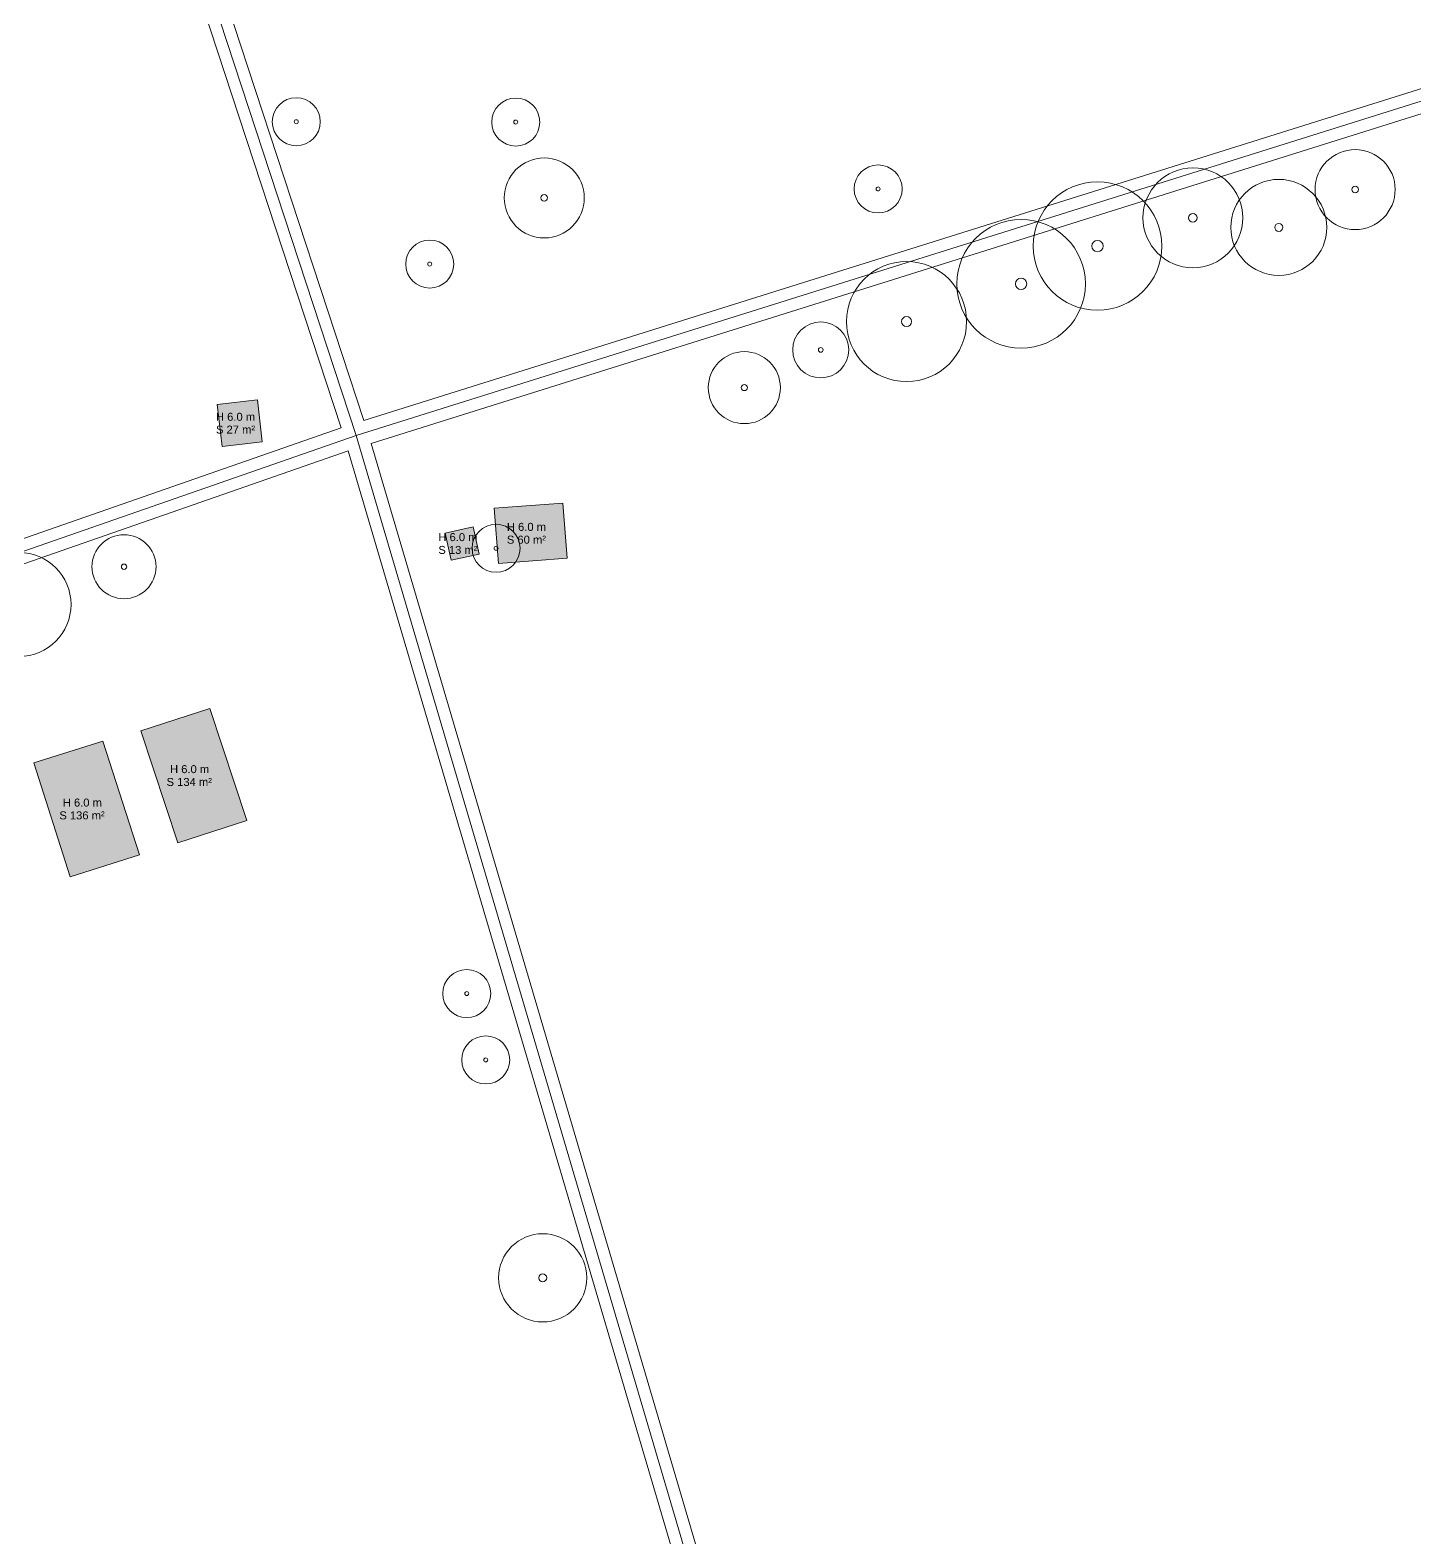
# Model space of a CAD drawing. Header units: metres. Extents: x 0 to 1612, y 0 to 1403.
# Drawn here: x 820.9 to 993.9, y 429.1 to 617.6 of the extents above; entities that cross this region are included whole.
import ezdxf

# ---------------------------------------------------------------- set-up
doc = ezdxf.new("R2010")
doc.units = ezdxf.units.M
doc.header["$MEASUREMENT"] = 0
for name, color, linetype, lineweight, true_color in [('TPX_BUILDING_AREAS_TEXT', 7, 'CONTINUOUS', 0, 0x000000), ('TPX_BUILDING_HEIGHTS_TEXT', 7, 'CONTINUOUS', 0, 0x000000), ('TPX_BUILDINGS', 7, 'CONTINUOUS', 0, 0x000000), ('TPX_BUILDINGS_HATCH', 7, 'CONTINUOUS', 0, 0xf0f0f0), ('TPX_ROADS_AXES', 7, 'CONTINUOUS', 0, 0x323232), ('TPX_ROADS_CONTOURS', 7, 'CONTINUOUS', 0, 0x646464), ('TPX_VEGETATION_TREES_INDIVIDUAL', 7, 'CONTINUOUS', 0, 0x136734)]:
    doc.layers.add(name, color=color, linetype=linetype, lineweight=lineweight, true_color=true_color)
doc.styles.add('TPX_TEXTE', font='arial.ttf')

# ---------------------------------------------------------------- blocks, each defined once
blk = doc.blocks.new('TREETR005_CR065')
at = {"layer": 'TPX_VEGETATION_TREES_INDIVIDUAL'}
for radius in [6.5, 0.542]:
    blk.add_circle((0, 0, 0.04), radius, dxfattribs=at)
blk = doc.blocks.new('TREETR005_CR055')
at = {"layer": 'TPX_VEGETATION_TREES_INDIVIDUAL'}
for radius in [5.51, 0.5]:
    blk.add_circle((0, 0, 0.04), radius, dxfattribs=at)
blk = doc.blocks.new('TREETR007_CR080')
at = {"layer": 'TPX_VEGETATION_TREES_INDIVIDUAL'}
for radius in [8.03, 0.708]:
    blk.add_circle((0, 0, 0.04), radius, dxfattribs=at)
blk = doc.blocks.new('TREETR004_CR050')
at = {"layer": 'TPX_VEGETATION_TREES_INDIVIDUAL'}
for radius in [5, 0.417]:
    blk.add_circle((0, 0, 0.04), radius, dxfattribs=at)
blk = doc.blocks.new('TREETR006_CR075')
at = {"layer": 'TPX_VEGETATION_TREES_INDIVIDUAL'}
for radius in [7.5, 0.625]:
    blk.add_circle((0, 0, 0.04), radius, dxfattribs=at)
blk = doc.blocks.new('TREETR003_CR035')
at = {"layer": 'TPX_VEGETATION_TREES_INDIVIDUAL'}
for radius in [3.5, 0.292]:
    blk.add_circle((0, 0, 0.04), radius, dxfattribs=at)
blk = doc.blocks.new('TREETR005_CR060')
at = {"layer": 'TPX_VEGETATION_TREES_INDIVIDUAL'}
for radius in [6, 0.5]:
    blk.add_circle((0, 0, 0.04), radius, dxfattribs=at)
blk = doc.blocks.new('TREETR003_CR040')
at = {"layer": 'TPX_VEGETATION_TREES_INDIVIDUAL'}
for radius in [4, 0.333]:
    blk.add_circle((0, 0, 0.04), radius, dxfattribs=at)
blk = doc.blocks.new('TREETR005_CR062')
at = {"layer": 'TPX_VEGETATION_TREES_INDIVIDUAL'}
for radius in [6.24, 0.542]:
    blk.add_circle((0, 0, 0.04), radius, dxfattribs=at)
blk = doc.blocks.new('TREETR003_CR030')
at = {"layer": 'TPX_VEGETATION_TREES_INDIVIDUAL'}
for radius in [3, 0.25]:
    blk.add_circle((0, 0, 0.04), radius, dxfattribs=at)
blk = doc.blocks.new('TREETR004_CR045')
at = {"layer": 'TPX_VEGETATION_TREES_INDIVIDUAL'}
for radius in [4.5, 0.375]:
    blk.add_circle((0, 0, 0.04), radius, dxfattribs=at)

msp = doc.modelspace()

# ---------------------------------------------------------------- hatches: boundary and pattern name
at = {"layer": 'TPX_BUILDINGS_HATCH'}
for points in [[(849.27, 571.35), (844.27, 570.77), (844.89, 565.52), (849.89, 566.1), (849.27, 571.35)], [(887.46, 558.46), (878.87, 557.8), (879.4, 550.91), (887.99, 551.57), (887.46, 558.46)], [(876.24, 555.49), (872.74, 554.71), (873.49, 551.3), (876.99, 552.08), (876.24, 555.49)], [(843.33, 532.8), (834.72, 530), (839.33, 516), (847.95, 518.79), (843.33, 532.8)], [(829.97, 528.71), (821.33, 525.97), (825.89, 511.74), (834.54, 514.48), (829.97, 528.71)]]:
    msp.add_hatch(color=256, dxfattribs=at).paths.add_polyline_path(points)

# ---------------------------------------------------------------- linework, layer by layer
at = {"layer": 'TPX_BUILDINGS', "elevation": 0.04}
for points in [[(849.27, 571.35), (844.27, 570.77), (844.89, 565.52), (849.89, 566.1)], [(887.46, 558.46), (878.87, 557.8), (879.4, 550.91), (887.99, 551.57)], [(876.24, 555.49), (872.74, 554.71), (873.49, 551.3), (876.99, 552.08)], [(843.33, 532.8), (834.72, 530), (839.33, 516), (847.95, 518.79)], [(829.97, 528.71), (821.33, 525.97), (825.89, 511.74), (834.54, 514.48)]]:
    msp.add_lwpolyline(points, close=True, dxfattribs=at)
at = {"layer": 'TPX_ROADS_AXES', "elevation": 0.03}
for points in [[(1606.13, 801.37), (1432.96, 744.66), (1146.48, 656.38), (861.63, 566.91)], [(861.63, 566.91), (806.96, 733.35)], [(861.63, 566.91), (803.07, 546.54)], [(950.45, 265.47), (861.63, 566.91)]]:
    msp.add_lwpolyline(points, dxfattribs=at)
at = {"layer": 'TPX_ROADS_CONTOURS', "elevation": 0.03}
msp.add_lwpolyline([(1144.59, 657.36), (862.59, 568.79), (808.39, 733.82), (804.49, 745.65), (803.75, 746.52), (803.07, 746.58), (803.07, 740.38), (805.06, 734.32), (803.07, 733.69), (803.07, 730.73), (803.52, 730.69), (806, 731.47), (859.74, 567.84), (803.07, 548.13), (803.07, 545.15), (803.56, 545.12), (860.63, 564.98), (948.59, 266.46)], dxfattribs=at)
msp.add_lwpolyline([(863.48, 565.92), (1145.51, 654.5), (1239.84, 360.85), (951.45, 267.37)], close=True, dxfattribs=at)

# ---------------------------------------------------------------- block references
at = {"layer": 'TPX_VEGETATION_TREES_INDIVIDUAL'}
for name, p in [('TREETR003_CR030', (854.14, 606.12, 0.04)), ('TREETR003_CR030', (881.56, 606.08, 0.04)), ('TREETR004_CR050', (885.12, 596.6, 0.04)), ('TREETR004_CR050', (986.44, 597.64, 0.04)), ('TREETR003_CR030', (926.84, 597.72, 0.04)), ('TREETR005_CR062', (966.17, 594.11, 0.04)), ('TREETR007_CR080', (954.25, 590.58, 0.04)), ('TREETR005_CR060', (976.9, 592.91, 0.04)), ('TREETR007_CR080', (944.7, 585.86, 0.04)), ('TREETR003_CR030', (870.81, 588.33, 0.04)), ('TREETR006_CR075', (930.39, 581.14, 0.04)), ('TREETR003_CR035', (919.66, 577.6, 0.04)), ('TREETR004_CR045', (910.12, 572.88, 0.04)), ('TREETR003_CR040', (832.61, 550.5, 0.04)), ('TREETR003_CR030', (879.1, 552.8, 0.04)), ('TREETR005_CR065', (819.49, 545.78, 0.04)), ('TREETR003_CR030', (875.44, 497.15, 0.04)), ('TREETR003_CR030', (877.81, 488.86, 0.04)), ('TREETR005_CR055', (884.93, 461.62, 0.04))]:
    msp.add_blockref(name, p, dxfattribs=at)

# ---------------------------------------------------------------- texts
at = {"layer": 'TPX_BUILDING_AREAS_TEXT', "style": 'TPX_TEXTE'}
for s, p in [('S 27 m²', (844.1, 567.14, 0.05)), ('S 60 m²', (880.45, 553.38, 0.05)), ('S 13 m²', (871.89, 552.1, 0.05)), ('S 134 m²', (837.93, 523.1, 0.05)), ('S 136 m²', (824.53, 518.92, 0.05))]:
    msp.add_text(s, height=1, dxfattribs=at).set_placement(p)
at = {"layer": 'TPX_BUILDING_HEIGHTS_TEXT', "style": 'TPX_TEXTE'}
for p in [(844.1, 568.74, 0.05), (880.45, 554.98, 0.05), (871.89, 553.7, 0.05), (838.36, 524.7, 0.05), (824.96, 520.52, 0.05)]:
    msp.add_text('H 6.0 m', height=1, dxfattribs=at).set_placement(p)

doc.saveas('drawing.dxf')
